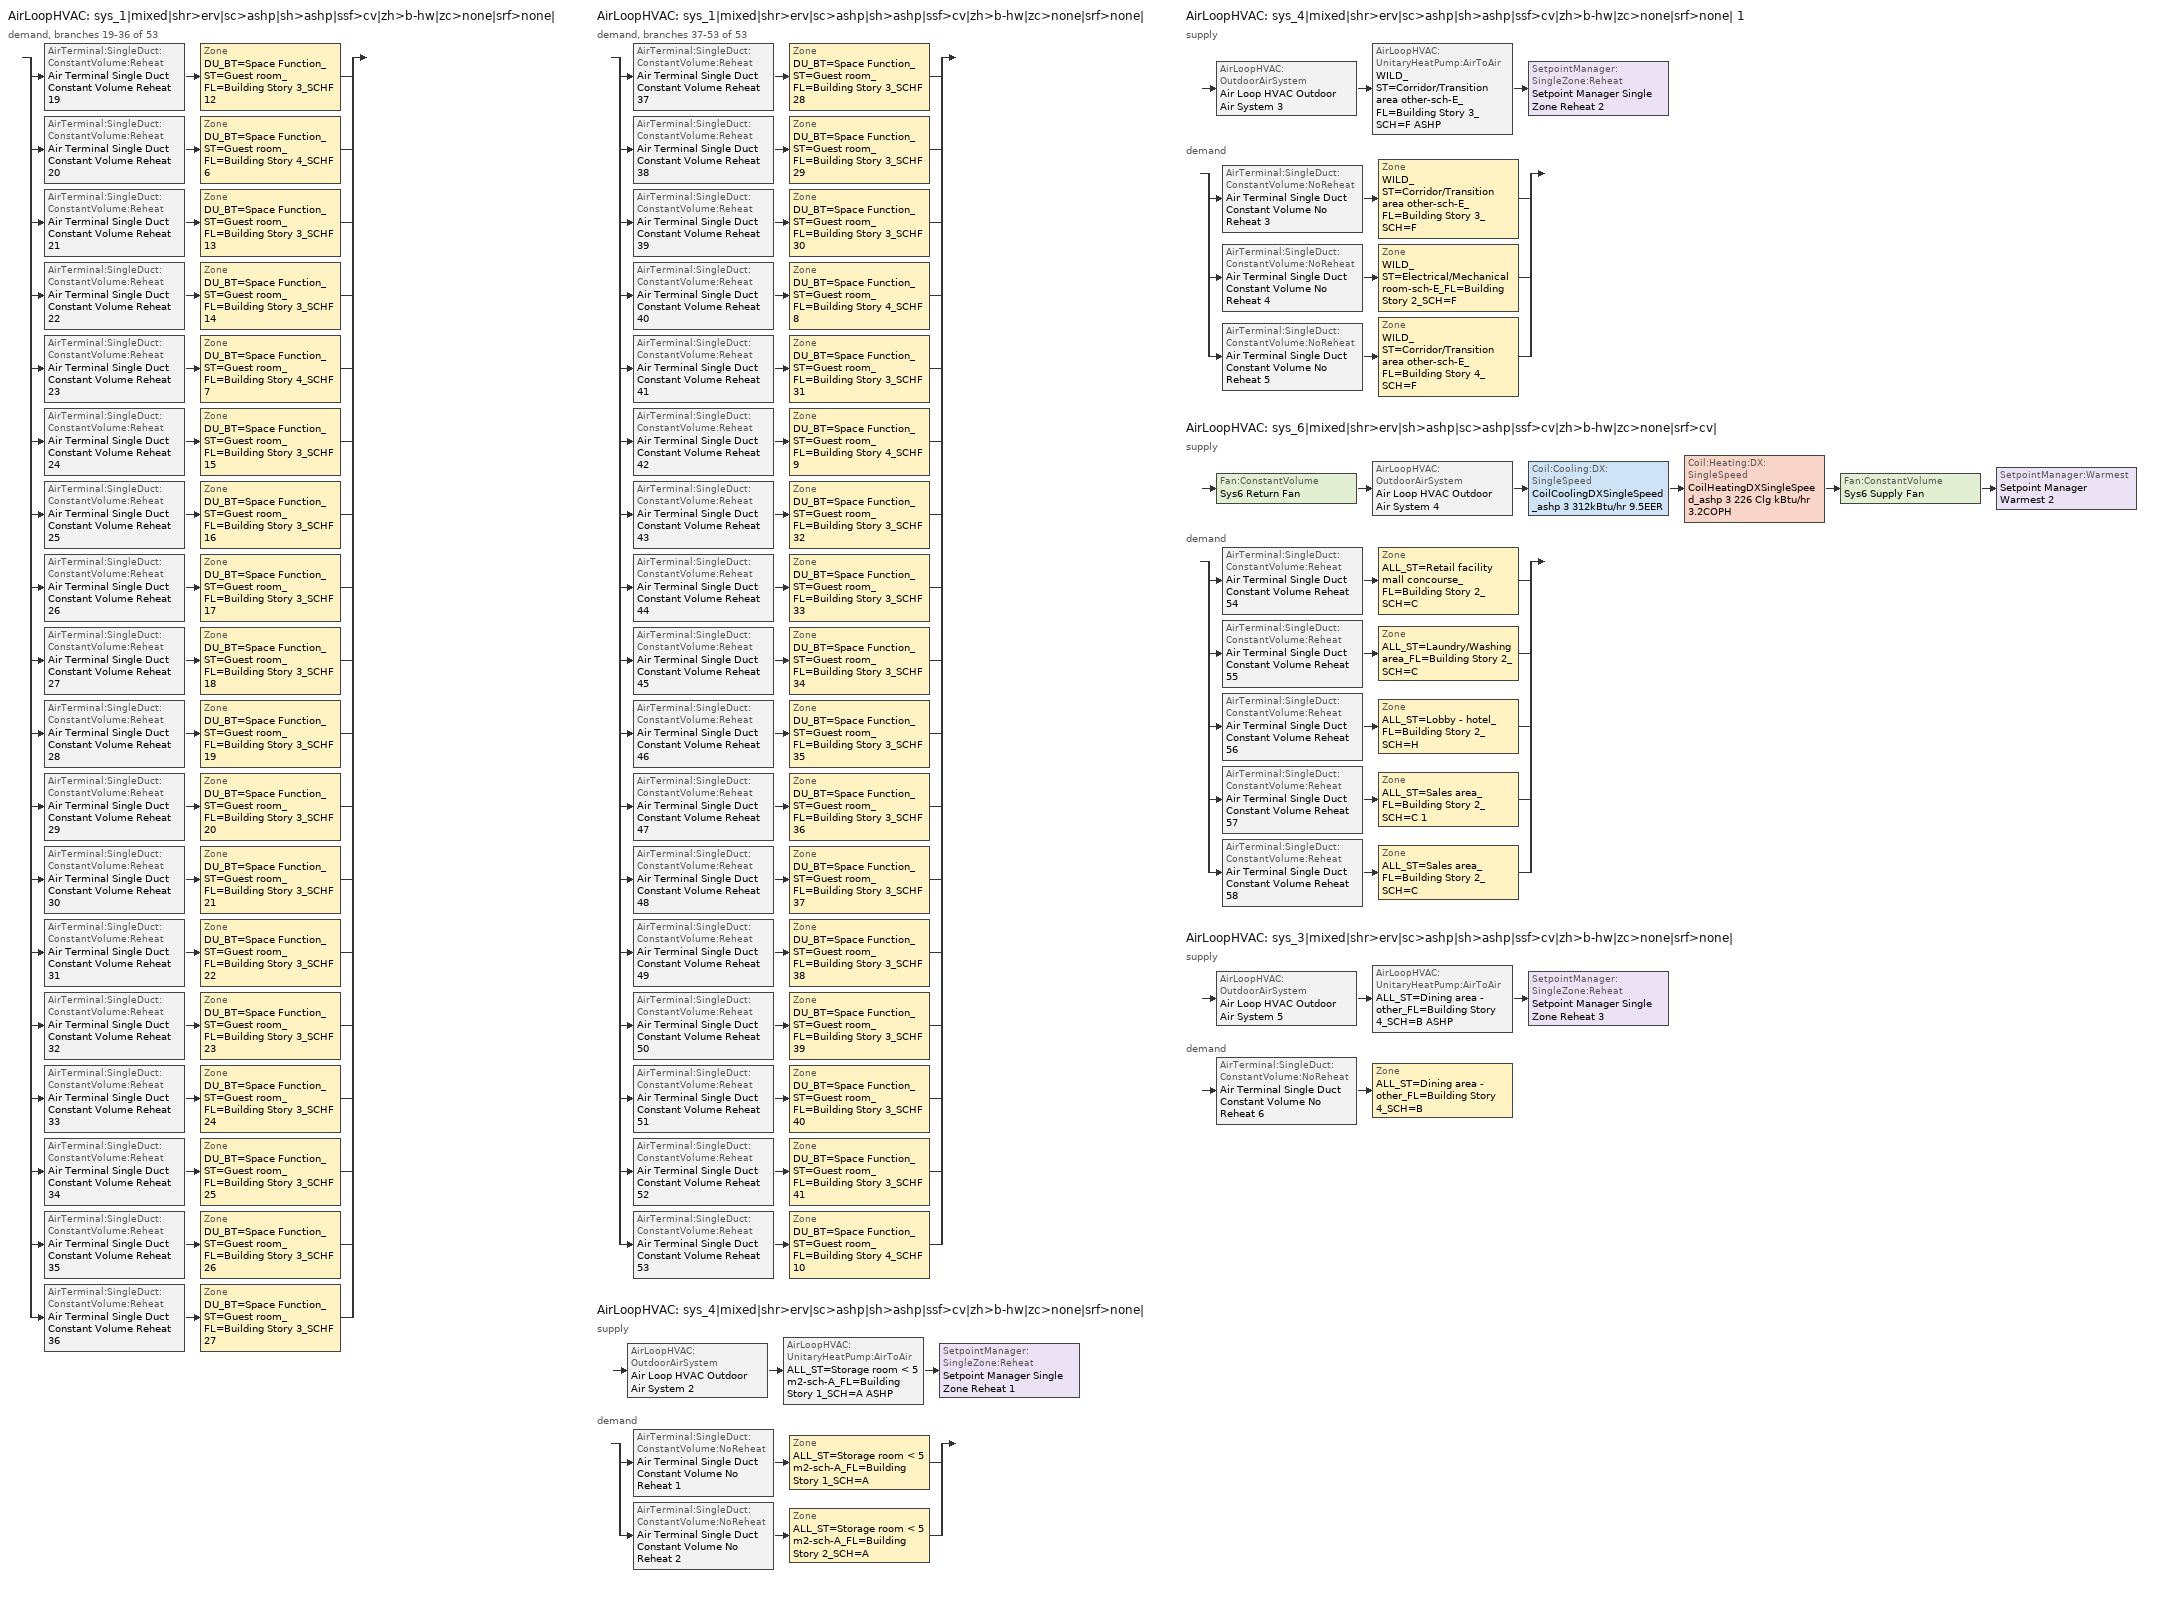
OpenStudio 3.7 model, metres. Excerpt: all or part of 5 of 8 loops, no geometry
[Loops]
AirLoopHVAC 'sys_1|mixed|shr>erv|sc>ashp|sh>ashp|ssf>cv|zh>b-hw|zc>none|srf>none|'
 demand, branches 19-36 of 53: split
  | AirTerminal:SingleDuct:ConstantVolume:Reheat 'Air Terminal Single Duct Constant Volume Reheat 19' > Zone 'DU_BT=Space Function_ST=Guest room_FL=Building Story 3_SCHF 12'
  | AirTerminal:SingleDuct:ConstantVolume:Reheat 'Air Terminal Single Duct Constant Volume Reheat 20' > Zone 'DU_BT=Space Function_ST=Guest room_FL=Building Story 4_SCHF 6'
  | AirTerminal:SingleDuct:ConstantVolume:Reheat 'Air Terminal Single Duct Constant Volume Reheat 21' > Zone 'DU_BT=Space Function_ST=Guest room_FL=Building Story 3_SCHF 13'
  | AirTerminal:SingleDuct:ConstantVolume:Reheat 'Air Terminal Single Duct Constant Volume Reheat 22' > Zone 'DU_BT=Space Function_ST=Guest room_FL=Building Story 3_SCHF 14'
  | AirTerminal:SingleDuct:ConstantVolume:Reheat 'Air Terminal Single Duct Constant Volume Reheat 23' > Zone 'DU_BT=Space Function_ST=Guest room_FL=Building Story 4_SCHF 7'
  | AirTerminal:SingleDuct:ConstantVolume:Reheat 'Air Terminal Single Duct Constant Volume Reheat 24' > Zone 'DU_BT=Space Function_ST=Guest room_FL=Building Story 3_SCHF 15'
  | AirTerminal:SingleDuct:ConstantVolume:Reheat 'Air Terminal Single Duct Constant Volume Reheat 25' > Zone 'DU_BT=Space Function_ST=Guest room_FL=Building Story 3_SCHF 16'
  | AirTerminal:SingleDuct:ConstantVolume:Reheat 'Air Terminal Single Duct Constant Volume Reheat 26' > Zone 'DU_BT=Space Function_ST=Guest room_FL=Building Story 3_SCHF 17'
  | AirTerminal:SingleDuct:ConstantVolume:Reheat 'Air Terminal Single Duct Constant Volume Reheat 27' > Zone 'DU_BT=Space Function_ST=Guest room_FL=Building Story 3_SCHF 18'
  | AirTerminal:SingleDuct:ConstantVolume:Reheat 'Air Terminal Single Duct Constant Volume Reheat 28' > Zone 'DU_BT=Space Function_ST=Guest room_FL=Building Story 3_SCHF 19'
  | AirTerminal:SingleDuct:ConstantVolume:Reheat 'Air Terminal Single Duct Constant Volume Reheat 29' > Zone 'DU_BT=Space Function_ST=Guest room_FL=Building Story 3_SCHF 20'
  | AirTerminal:SingleDuct:ConstantVolume:Reheat 'Air Terminal Single Duct Constant Volume Reheat 30' > Zone 'DU_BT=Space Function_ST=Guest room_FL=Building Story 3_SCHF 21'
  | AirTerminal:SingleDuct:ConstantVolume:Reheat 'Air Terminal Single Duct Constant Volume Reheat 31' > Zone 'DU_BT=Space Function_ST=Guest room_FL=Building Story 3_SCHF 22'
  | AirTerminal:SingleDuct:ConstantVolume:Reheat 'Air Terminal Single Duct Constant Volume Reheat 32' > Zone 'DU_BT=Space Function_ST=Guest room_FL=Building Story 3_SCHF 23'
  | AirTerminal:SingleDuct:ConstantVolume:Reheat 'Air Terminal Single Duct Constant Volume Reheat 33' > Zone 'DU_BT=Space Function_ST=Guest room_FL=Building Story 3_SCHF 24'
  | AirTerminal:SingleDuct:ConstantVolume:Reheat 'Air Terminal Single Duct Constant Volume Reheat 34' > Zone 'DU_BT=Space Function_ST=Guest room_FL=Building Story 3_SCHF 25'
  | AirTerminal:SingleDuct:ConstantVolume:Reheat 'Air Terminal Single Duct Constant Volume Reheat 35' > Zone 'DU_BT=Space Function_ST=Guest room_FL=Building Story 3_SCHF 26'
  | AirTerminal:SingleDuct:ConstantVolume:Reheat 'Air Terminal Single Duct Constant Volume Reheat 36' > Zone 'DU_BT=Space Function_ST=Guest room_FL=Building Story 3_SCHF 27'
AirLoopHVAC 'sys_1|mixed|shr>erv|sc>ashp|sh>ashp|ssf>cv|zh>b-hw|zc>none|srf>none|'
 demand, branches 37-53 of 53: split
  | AirTerminal:SingleDuct:ConstantVolume:Reheat 'Air Terminal Single Duct Constant Volume Reheat 37' > Zone 'DU_BT=Space Function_ST=Guest room_FL=Building Story 3_SCHF 28'
  | AirTerminal:SingleDuct:ConstantVolume:Reheat 'Air Terminal Single Duct Constant Volume Reheat 38' > Zone 'DU_BT=Space Function_ST=Guest room_FL=Building Story 3_SCHF 29'
  | AirTerminal:SingleDuct:ConstantVolume:Reheat 'Air Terminal Single Duct Constant Volume Reheat 39' > Zone 'DU_BT=Space Function_ST=Guest room_FL=Building Story 3_SCHF 30'
  | AirTerminal:SingleDuct:ConstantVolume:Reheat 'Air Terminal Single Duct Constant Volume Reheat 40' > Zone 'DU_BT=Space Function_ST=Guest room_FL=Building Story 4_SCHF 8'
  | AirTerminal:SingleDuct:ConstantVolume:Reheat 'Air Terminal Single Duct Constant Volume Reheat 41' > Zone 'DU_BT=Space Function_ST=Guest room_FL=Building Story 3_SCHF 31'
  | AirTerminal:SingleDuct:ConstantVolume:Reheat 'Air Terminal Single Duct Constant Volume Reheat 42' > Zone 'DU_BT=Space Function_ST=Guest room_FL=Building Story 4_SCHF 9'
  | AirTerminal:SingleDuct:ConstantVolume:Reheat 'Air Terminal Single Duct Constant Volume Reheat 43' > Zone 'DU_BT=Space Function_ST=Guest room_FL=Building Story 3_SCHF 32'
  | AirTerminal:SingleDuct:ConstantVolume:Reheat 'Air Terminal Single Duct Constant Volume Reheat 44' > Zone 'DU_BT=Space Function_ST=Guest room_FL=Building Story 3_SCHF 33'
  | AirTerminal:SingleDuct:ConstantVolume:Reheat 'Air Terminal Single Duct Constant Volume Reheat 45' > Zone 'DU_BT=Space Function_ST=Guest room_FL=Building Story 3_SCHF 34'
  | AirTerminal:SingleDuct:ConstantVolume:Reheat 'Air Terminal Single Duct Constant Volume Reheat 46' > Zone 'DU_BT=Space Function_ST=Guest room_FL=Building Story 3_SCHF 35'
  | AirTerminal:SingleDuct:ConstantVolume:Reheat 'Air Terminal Single Duct Constant Volume Reheat 47' > Zone 'DU_BT=Space Function_ST=Guest room_FL=Building Story 3_SCHF 36'
  | AirTerminal:SingleDuct:ConstantVolume:Reheat 'Air Terminal Single Duct Constant Volume Reheat 48' > Zone 'DU_BT=Space Function_ST=Guest room_FL=Building Story 3_SCHF 37'
  | AirTerminal:SingleDuct:ConstantVolume:Reheat 'Air Terminal Single Duct Constant Volume Reheat 49' > Zone 'DU_BT=Space Function_ST=Guest room_FL=Building Story 3_SCHF 38'
  | AirTerminal:SingleDuct:ConstantVolume:Reheat 'Air Terminal Single Duct Constant Volume Reheat 50' > Zone 'DU_BT=Space Function_ST=Guest room_FL=Building Story 3_SCHF 39'
  | AirTerminal:SingleDuct:ConstantVolume:Reheat 'Air Terminal Single Duct Constant Volume Reheat 51' > Zone 'DU_BT=Space Function_ST=Guest room_FL=Building Story 3_SCHF 40'
  | AirTerminal:SingleDuct:ConstantVolume:Reheat 'Air Terminal Single Duct Constant Volume Reheat 52' > Zone 'DU_BT=Space Function_ST=Guest room_FL=Building Story 3_SCHF 41'
  | AirTerminal:SingleDuct:ConstantVolume:Reheat 'Air Terminal Single Duct Constant Volume Reheat 53' > Zone 'DU_BT=Space Function_ST=Guest room_FL=Building Story 4_SCHF 10'
AirLoopHVAC 'sys_4|mixed|shr>erv|sc>ashp|sh>ashp|ssf>cv|zh>b-hw|zc>none|srf>none|'
 supply: AirLoopHVAC:OutdoorAirSystem 'Air Loop HVAC Outdoor Air System 2' > AirLoopHVAC:UnitaryHeatPump:AirToAir 'ALL_ST=Storage room < 5 m2-sch-A_FL=Building Story 1_SCH=A ASHP' > SetpointManager:SingleZone:Reheat 'Setpoint Manager Single Zone Reheat 1'
 demand: split
  | AirTerminal:SingleDuct:ConstantVolume:NoReheat 'Air Terminal Single Duct Constant Volume No Reheat 1' > Zone 'ALL_ST=Storage room < 5 m2-sch-A_FL=Building Story 1_SCH=A'
  | AirTerminal:SingleDuct:ConstantVolume:NoReheat 'Air Terminal Single Duct Constant Volume No Reheat 2' > Zone 'ALL_ST=Storage room < 5 m2-sch-A_FL=Building Story 2_SCH=A'
AirLoopHVAC 'sys_4|mixed|shr>erv|sc>ashp|sh>ashp|ssf>cv|zh>b-hw|zc>none|srf>none| 1'
 supply: AirLoopHVAC:OutdoorAirSystem 'Air Loop HVAC Outdoor Air System 3' > AirLoopHVAC:UnitaryHeatPump:AirToAir 'WILD_ST=Corridor/Transition area other-sch-E_FL=Building Story 3_SCH=F ASHP' > SetpointManager:SingleZone:Reheat 'Setpoint Manager Single Zone Reheat 2'
 demand: split
  | AirTerminal:SingleDuct:ConstantVolume:NoReheat 'Air Terminal Single Duct Constant Volume No Reheat 3' > Zone 'WILD_ST=Corridor/Transition area other-sch-E_FL=Building Story 3_SCH=F'
  | AirTerminal:SingleDuct:ConstantVolume:NoReheat 'Air Terminal Single Duct Constant Volume No Reheat 4' > Zone 'WILD_ST=Electrical/Mechanical room-sch-E_FL=Building Story 2_SCH=F'
  | AirTerminal:SingleDuct:ConstantVolume:NoReheat 'Air Terminal Single Duct Constant Volume No Reheat 5' > Zone 'WILD_ST=Corridor/Transition area other-sch-E_FL=Building Story 4_SCH=F'
AirLoopHVAC 'sys_6|mixed|shr>erv|sh>ashp|sc>ashp|ssf>cv|zh>b-hw|zc>none|srf>cv|'
 supply: Fan:ConstantVolume 'Sys6 Return Fan' > AirLoopHVAC:OutdoorAirSystem 'Air Loop HVAC Outdoor Air System 4' > Coil:Cooling:DX:SingleSpeed 'CoilCoolingDXSingleSpeed_ashp 3 312kBtu/hr 9.5EER' > Coil:Heating:DX:SingleSpeed 'CoilHeatingDXSingleSpeed_ashp 3 226 Clg kBtu/hr 3.2COPH' > Fan:ConstantVolume 'Sys6 Supply Fan' > SetpointManager:Warmest 'Setpoint Manager Warmest 2'
 demand: split
  | AirTerminal:SingleDuct:ConstantVolume:Reheat 'Air Terminal Single Duct Constant Volume Reheat 54' > Zone 'ALL_ST=Retail facility mall concourse_FL=Building Story 2_SCH=C'
  | AirTerminal:SingleDuct:ConstantVolume:Reheat 'Air Terminal Single Duct Constant Volume Reheat 55' > Zone 'ALL_ST=Laundry/Washing area_FL=Building Story 2_SCH=C'
  | AirTerminal:SingleDuct:ConstantVolume:Reheat 'Air Terminal Single Duct Constant Volume Reheat 56' > Zone 'ALL_ST=Lobby - hotel_FL=Building Story 2_SCH=H'
  | AirTerminal:SingleDuct:ConstantVolume:Reheat 'Air Terminal Single Duct Constant Volume Reheat 57' > Zone 'ALL_ST=Sales area_FL=Building Story 2_SCH=C 1'
  | AirTerminal:SingleDuct:ConstantVolume:Reheat 'Air Terminal Single Duct Constant Volume Reheat 58' > Zone 'ALL_ST=Sales area_FL=Building Story 2_SCH=C'
AirLoopHVAC 'sys_3|mixed|shr>erv|sc>ashp|sh>ashp|ssf>cv|zh>b-hw|zc>none|srf>none|'
 supply: AirLoopHVAC:OutdoorAirSystem 'Air Loop HVAC Outdoor Air System 5' > AirLoopHVAC:UnitaryHeatPump:AirToAir 'ALL_ST=Dining area - other_FL=Building Story 4_SCH=B ASHP' > SetpointManager:SingleZone:Reheat 'Setpoint Manager Single Zone Reheat 3'
 demand: AirTerminal:SingleDuct:ConstantVolume:NoReheat 'Air Terminal Single Duct Constant Volume No Reheat 6' > Zone 'ALL_ST=Dining area - other_FL=Building Story 4_SCH=B'
[Sizing:Zone] Zone Cooling Design Supply Air Temperature Input Method=TemperatureDifference; Zone Cooling Design Supply Air Temperature {C}=14; Zone Cooling Design Supply Air Temperature Difference {deltaC}=11; Zone Heating Design Supply Air Temperature Input Method=TemperatureDifference; Zone Heating Design Supply Air Temperature {C}=40; Zone Heating Design Supply Air Temperature Difference {deltaC}=21; Zone Cooling Design Supply Air Humidity Ratio {kg-H2O/kg-air}=0.0085; Zone Heating Design Supply Air Humidity Ratio {kg-H2O/kg-air}=0.008; Zone Heating Sizing Factor=1.3; Zone Cooling Sizing Factor=1; Cooling Design Air Flow Method=DesignDay; Heating Design Air Flow Method=DesignDay; Account for Dedicated Outdoor Air System=No; Dedicated Outdoor Air System Control Strategy=NeutralSupplyAir; Dedicated Outdoor Air Low Setpoint Temperature for Design {C}=autosize; Dedicated Outdoor Air High Setpoint Temperature for Design {C}=autosize; Zone Load Sizing Method=Sensible Load Only No Latent Load; Zone Latent Cooling Design Supply Air Humidity Ratio Input Method=HumidityRatioDifference; Zone Cooling Design Supply Air Humidity Ratio Difference {kgWater/kgDryAir}=0.005; Zone Latent Heating Design Supply Air Humidity Ratio Input Method=HumidityRatioDifference; Zone Humidification Design Supply Air Humidity Ratio Difference {kgWater/kgDryAir}=0.005
DU_BT=Space Function_ST=Guest room_FL=Building Story 3_SCHF 12; DU_BT=Space Function_ST=Guest room_FL=Building Story 4_SCHF 6; DU_BT=Space Function_ST=Guest room_FL=Building Story 3_SCHF 13; DU_BT=Space Function_ST=Guest room_FL=Building Story 3_SCHF 14; DU_BT=Space Function_ST=Guest room_FL=Building Story 4_SCHF 7; DU_BT=Space Function_ST=Guest room_FL=Building Story 3_SCHF 15; DU_BT=Space Function_ST=Guest room_FL=Building Story 3_SCHF 16; DU_BT=Space Function_ST=Guest room_FL=Building Story 3_SCHF 17; DU_BT=Space Function_ST=Guest room_FL=Building Story 3_SCHF 18; DU_BT=Space Function_ST=Guest room_FL=Building Story 3_SCHF 19; DU_BT=Space Function_ST=Guest room_FL=Building Story 3_SCHF 20; DU_BT=Space Function_ST=Guest room_FL=Building Story 3_SCHF 21; DU_BT=Space Function_ST=Guest room_FL=Building Story 3_SCHF 22; DU_BT=Space Function_ST=Guest room_FL=Building Story 3_SCHF 23; DU_BT=Space Function_ST=Guest room_FL=Building Story 3_SCHF 24; DU_BT=Space Function_ST=Guest room_FL=Building Story 3_SCHF 25; DU_BT=Space Function_ST=Guest room_FL=Building Story 3_SCHF 26; DU_BT=Space Function_ST=Guest room_FL=Building Story 3_SCHF 27; DU_BT=Space Function_ST=Guest room_FL=Building Story 3_SCHF 28; DU_BT=Space Function_ST=Guest room_FL=Building Story 3_SCHF 29; DU_BT=Space Function_ST=Guest room_FL=Building Story 3_SCHF 30; DU_BT=Space Function_ST=Guest room_FL=Building Story 4_SCHF 8; DU_BT=Space Function_ST=Guest room_FL=Building Story 3_SCHF 31; DU_BT=Space Function_ST=Guest room_FL=Building Story 4_SCHF 9; DU_BT=Space Function_ST=Guest room_FL=Building Story 3_SCHF 32; DU_BT=Space Function_ST=Guest room_FL=Building Story 3_SCHF 33; DU_BT=Space Function_ST=Guest room_FL=Building Story 3_SCHF 34; DU_BT=Space Function_ST=Guest room_FL=Building Story 3_SCHF 35; DU_BT=Space Function_ST=Guest room_FL=Building Story 3_SCHF 36; DU_BT=Space Function_ST=Guest room_FL=Building Story 3_SCHF 37; DU_BT=Space Function_ST=Guest room_FL=Building Story 3_SCHF 38; DU_BT=Space Function_ST=Guest room_FL=Building Story 3_SCHF 39; DU_BT=Space Function_ST=Guest room_FL=Building Story 3_SCHF 40; DU_BT=Space Function_ST=Guest room_FL=Building Story 3_SCHF 41; DU_BT=Space Function_ST=Guest room_FL=Building Story 4_SCHF 10; ALL_ST=Sales area_FL=Building Story 2_SCH=C; ALL_ST=Retail facility mall concourse_FL=Building Story 2_SCH=C; ALL_ST=Dining area - other_FL=Building Story 4_SCH=B; ALL_ST=Sales area_FL=Building Story 2_SCH=C 1; ALL_ST=Laundry/Washing area_FL=Building Story 2_SCH=C; ALL_ST=Storage room < 5 m2-sch-A_FL=Building Story 1_SCH=A; ALL_ST=Lobby - hotel_FL=Building Story 2_SCH=H; ALL_ST=Storage room < 5 m2-sch-A_FL=Building Story 2_SCH=A; WILD_ST=Corridor/Transition area other-sch-E_FL=Building Story 3_SCH=F; WILD_ST=Electrical/Mechanical room-sch-E_FL=Building Story 2_SCH=F; WILD_ST=Corridor/Transition area other-sch-E_FL=Building Story 4_SCH=F
[Zone equipment]
DU_BT=Space Function_ST=Guest room_FL=Building Story 3_SCHF 12: Zone HVAC Baseboard Convective Water 19, Air Terminal Single Duct Constant Volume Reheat 19
DU_BT=Space Function_ST=Guest room_FL=Building Story 4_SCHF 6: Zone HVAC Baseboard Convective Water 20, Air Terminal Single Duct Constant Volume Reheat 20
DU_BT=Space Function_ST=Guest room_FL=Building Story 3_SCHF 13: Zone HVAC Baseboard Convective Water 21, Air Terminal Single Duct Constant Volume Reheat 21
DU_BT=Space Function_ST=Guest room_FL=Building Story 3_SCHF 14: Zone HVAC Baseboard Convective Water 22, Air Terminal Single Duct Constant Volume Reheat 22
DU_BT=Space Function_ST=Guest room_FL=Building Story 4_SCHF 7: Zone HVAC Baseboard Convective Water 23, Air Terminal Single Duct Constant Volume Reheat 23
DU_BT=Space Function_ST=Guest room_FL=Building Story 3_SCHF 15: Zone HVAC Baseboard Convective Water 24, Air Terminal Single Duct Constant Volume Reheat 24
DU_BT=Space Function_ST=Guest room_FL=Building Story 3_SCHF 16: Zone HVAC Baseboard Convective Water 25, Air Terminal Single Duct Constant Volume Reheat 25
DU_BT=Space Function_ST=Guest room_FL=Building Story 3_SCHF 17: Zone HVAC Baseboard Convective Water 26, Air Terminal Single Duct Constant Volume Reheat 26
DU_BT=Space Function_ST=Guest room_FL=Building Story 3_SCHF 18: Zone HVAC Baseboard Convective Water 27, Air Terminal Single Duct Constant Volume Reheat 27
DU_BT=Space Function_ST=Guest room_FL=Building Story 3_SCHF 19: Zone HVAC Baseboard Convective Water 28, Air Terminal Single Duct Constant Volume Reheat 28
DU_BT=Space Function_ST=Guest room_FL=Building Story 3_SCHF 20: Zone HVAC Baseboard Convective Water 29, Air Terminal Single Duct Constant Volume Reheat 29
DU_BT=Space Function_ST=Guest room_FL=Building Story 3_SCHF 21: Zone HVAC Baseboard Convective Water 30, Air Terminal Single Duct Constant Volume Reheat 30
DU_BT=Space Function_ST=Guest room_FL=Building Story 3_SCHF 22: Zone HVAC Baseboard Convective Water 31, Air Terminal Single Duct Constant Volume Reheat 31
DU_BT=Space Function_ST=Guest room_FL=Building Story 3_SCHF 23: Zone HVAC Baseboard Convective Water 32, Air Terminal Single Duct Constant Volume Reheat 32
DU_BT=Space Function_ST=Guest room_FL=Building Story 3_SCHF 24: Zone HVAC Baseboard Convective Water 33, Air Terminal Single Duct Constant Volume Reheat 33
DU_BT=Space Function_ST=Guest room_FL=Building Story 3_SCHF 25: Zone HVAC Baseboard Convective Water 34, Air Terminal Single Duct Constant Volume Reheat 34
DU_BT=Space Function_ST=Guest room_FL=Building Story 3_SCHF 26: Zone HVAC Baseboard Convective Water 35, Air Terminal Single Duct Constant Volume Reheat 35
DU_BT=Space Function_ST=Guest room_FL=Building Story 3_SCHF 27: Zone HVAC Baseboard Convective Water 36, Air Terminal Single Duct Constant Volume Reheat 36
DU_BT=Space Function_ST=Guest room_FL=Building Story 3_SCHF 28: Zone HVAC Baseboard Convective Water 37, Air Terminal Single Duct Constant Volume Reheat 37
DU_BT=Space Function_ST=Guest room_FL=Building Story 3_SCHF 29: Zone HVAC Baseboard Convective Water 38, Air Terminal Single Duct Constant Volume Reheat 38
DU_BT=Space Function_ST=Guest room_FL=Building Story 3_SCHF 30: Zone HVAC Baseboard Convective Water 39, Air Terminal Single Duct Constant Volume Reheat 39
DU_BT=Space Function_ST=Guest room_FL=Building Story 4_SCHF 8: Zone HVAC Baseboard Convective Water 40, Air Terminal Single Duct Constant Volume Reheat 40
DU_BT=Space Function_ST=Guest room_FL=Building Story 3_SCHF 31: Zone HVAC Baseboard Convective Water 41, Air Terminal Single Duct Constant Volume Reheat 41
DU_BT=Space Function_ST=Guest room_FL=Building Story 4_SCHF 9: Zone HVAC Baseboard Convective Water 42, Air Terminal Single Duct Constant Volume Reheat 42
DU_BT=Space Function_ST=Guest room_FL=Building Story 3_SCHF 32: Zone HVAC Baseboard Convective Water 43, Air Terminal Single Duct Constant Volume Reheat 43
DU_BT=Space Function_ST=Guest room_FL=Building Story 3_SCHF 33: Zone HVAC Baseboard Convective Water 44, Air Terminal Single Duct Constant Volume Reheat 44
DU_BT=Space Function_ST=Guest room_FL=Building Story 3_SCHF 34: Zone HVAC Baseboard Convective Water 45, Air Terminal Single Duct Constant Volume Reheat 45
DU_BT=Space Function_ST=Guest room_FL=Building Story 3_SCHF 35: Zone HVAC Baseboard Convective Water 46, Air Terminal Single Duct Constant Volume Reheat 46
DU_BT=Space Function_ST=Guest room_FL=Building Story 3_SCHF 36: Zone HVAC Baseboard Convective Water 47, Air Terminal Single Duct Constant Volume Reheat 47
DU_BT=Space Function_ST=Guest room_FL=Building Story 3_SCHF 37: Zone HVAC Baseboard Convective Water 48, Air Terminal Single Duct Constant Volume Reheat 48
DU_BT=Space Function_ST=Guest room_FL=Building Story 3_SCHF 38: Zone HVAC Baseboard Convective Water 49, Air Terminal Single Duct Constant Volume Reheat 49
DU_BT=Space Function_ST=Guest room_FL=Building Story 3_SCHF 39: Zone HVAC Baseboard Convective Water 50, Air Terminal Single Duct Constant Volume Reheat 50
DU_BT=Space Function_ST=Guest room_FL=Building Story 3_SCHF 40: Zone HVAC Baseboard Convective Water 51, Air Terminal Single Duct Constant Volume Reheat 51
DU_BT=Space Function_ST=Guest room_FL=Building Story 3_SCHF 41: Zone HVAC Baseboard Convective Water 52, Air Terminal Single Duct Constant Volume Reheat 52
DU_BT=Space Function_ST=Guest room_FL=Building Story 4_SCHF 10: Zone HVAC Baseboard Convective Water 53, Air Terminal Single Duct Constant Volume Reheat 53
ALL_ST=Sales area_FL=Building Story 2_SCH=C: Zone HVAC Baseboard Convective Water 63, Air Terminal Single Duct Constant Volume Reheat 58
ALL_ST=Retail facility mall concourse_FL=Building Story 2_SCH=C: Zone HVAC Baseboard Convective Water 59, Air Terminal Single Duct Constant Volume Reheat 54
ALL_ST=Dining area - other_FL=Building Story 4_SCH=B: Zone HVAC Baseboard Convective Water 64, Air Terminal Single Duct Constant Volume No Reheat 6
ALL_ST=Sales area_FL=Building Story 2_SCH=C 1: Zone HVAC Baseboard Convective Water 62, Air Terminal Single Duct Constant Volume Reheat 57
ALL_ST=Laundry/Washing area_FL=Building Story 2_SCH=C: Zone HVAC Baseboard Convective Water 60, Air Terminal Single Duct Constant Volume Reheat 55
ALL_ST=Storage room < 5 m2-sch-A_FL=Building Story 1_SCH=A: Zone HVAC Baseboard Convective Water 54, Air Terminal Single Duct Constant Volume No Reheat 1
ALL_ST=Lobby - hotel_FL=Building Story 2_SCH=H: Zone HVAC Baseboard Convective Water 61, Air Terminal Single Duct Constant Volume Reheat 56
ALL_ST=Storage room < 5 m2-sch-A_FL=Building Story 2_SCH=A: Zone HVAC Baseboard Convective Water 55, Air Terminal Single Duct Constant Volume No Reheat 2
WILD_ST=Corridor/Transition area other-sch-E_FL=Building Story 3_SCH=F: Zone HVAC Baseboard Convective Water 56, Air Terminal Single Duct Constant Volume No Reheat 3
WILD_ST=Electrical/Mechanical room-sch-E_FL=Building Story 2_SCH=F: Zone HVAC Baseboard Convective Water 57, Air Terminal Single Duct Constant Volume No Reheat 4
WILD_ST=Corridor/Transition area other-sch-E_FL=Building Story 4_SCH=F: Zone HVAC Baseboard Convective Water 58, Air Terminal Single Duct Constant Volume No Reheat 5
[AirLoopHVAC] Design Supply Air Flow Rate {m3/s}=autosize; Design Return Air Flow Fraction of Supply Air Flow=1
Name | Availability Schedule
sys_4|mixed|shr>erv|sc>ashp|sh>ashp|ssf>cv|zh>b-hw|zc>none|srf>none| | sys_4|mixed|shr>none|sc>ashp|sh>ashp|ssf>cv|zh>b-hw|zc>none|srf>none| Occ Sch
sys_4|mixed|shr>erv|sc>ashp|sh>ashp|ssf>cv|zh>b-hw|zc>none|srf>none| 1 | sys_4|mixed|shr>none|sc>ashp|sh>ashp|ssf>cv|zh>b-hw|zc>none|srf>none| 1 Occ Sch
sys_6|mixed|shr>erv|sh>ashp|sc>ashp|ssf>cv|zh>b-hw|zc>none|srf>cv| | sys_6|mixed|shr>none|sh>ashp|sc>ashp|ssf>cv|zh>b-hw|zc>none|srf>cv| Occ Sch
sys_3|mixed|shr>erv|sc>ashp|sh>ashp|ssf>cv|zh>b-hw|zc>none|srf>none| | sys_3|mixed|shr>none|sc>ashp|sh>ashp|ssf>cv|zh>b-hw|zc>none|srf>none| Occ Sch
[Sizing:System] Design Outdoor Air Flow Rate {m3/s}=Autosize; Preheat Design Temperature {C}=7; Preheat Design Humidity Ratio {kg-H2O/kg-Air}=0.008; Precool Design Humidity Ratio {kg-H2O/kg-Air}=0.008; Central Cooling Design Supply Air Temperature {C}=13; 100% Outdoor Air in Cooling=No; 100% Outdoor Air in Heating=No; Central Cooling Design Supply Air Humidity Ratio {kg-H2O/kg-Air}=0.0085; Zone Maximum Outdoor Air Fraction=1; Cooling Supply Air Flow Rate Per Floor Area {m3/s-m2}=0.00996765; Cooling Fraction of Autosized Cooling Supply Air Flow Rate=1; Cooling Supply Air Flow Rate Per Unit Cooling Capacity {m3/s-W}=3.94755e-05; Heating Supply Air Flow Rate Per Floor Area {m3/s-m2}=0.00996765; Heating Fraction of Autosized Heating Supply Air Flow Rate=1; Heating Fraction of Autosized Cooling Supply Air Flow Rate=1; Heating Supply Air Flow Rate Per Unit Heating Capacity {m3/s-W}=3.15882e-05; Cooling Design Capacity Method=CoolingDesignCapacity; Cooling Design Capacity {W}=autosize; Cooling Design Capacity Per Floor Area {W/m2}=234.7; Fraction of Autosized Cooling Design Capacity=1; Heating Design Capacity Method=HeatingDesignCapacity; Heating Design Capacity {W}=autosize; Heating Design Capacity Per Floor Area {W/m2}=157; Fraction of Autosized Heating Design Capacity=1; Central Cooling Capacity Control Method=OnOff; Occupant Diversity=autosize
Name | Type of Load to Size On | Central Heating Maximum System Air Flow Ratio | Precool Design Temperature {C} | Central Heating Design Supply Air Temperature {C} | Sizing Option | Central Heating Design Supply Air Humidity Ratio {kg-H2O/kg-Air} | Cooling Design Air Flow Method | Cooling Design Air Flow Rate {m3/s} | Heating Design Air Flow Method | Heating Design Air Flow Rate {m3/s} | System Outdoor Air Method
sys_4|mixed|shr>erv|sc>ashp|sh>ashp|ssf>cv|zh>b-hw|zc>none|srf>none|; sys_4|mixed|shr>erv|sc>ashp|sh>ashp|ssf>cv|zh>b-hw|zc>none|srf>none| 1; sys_3|mixed|shr>erv|sc>ashp|sh>ashp|ssf>cv|zh>b-hw|zc>none|srf>none| | Sensible | 1 | 13 | 43 | NonCoincident | 0.008 | DesignDay | 0 | DesignDay | 0 | ZoneSum
sys_6|mixed|shr>erv|sh>ashp|sc>ashp|ssf>cv|zh>b-hw|zc>none|srf>cv| |  | 0.3 | 12.8 | 13.1
[Fan:ConstantVolume] Availability Schedule=Always On Discrete; Fan Total Efficiency=0.39975; Pressure Rise {Pa}=640; Maximum Flow Rate {m3/s}=AutoSize; Motor Efficiency=0.615
Sys6 Supply Fan; Sys6 Return Fan
[Coil:Heating:DX:SingleSpeed] Availability Schedule=Always On Discrete; Rated Air Flow Rate {m3/s}=Autosize; Rated Supply Fan Power Per Volume Flow Rate 2017 {W/(m3/s)}=773.3; Rated Supply Fan Power Per Volume Flow Rate 2023 {W/(m3/s)}=934.4; Total Heating Capacity Function of Temperature Curve=DXHEAT-NECB2011-REF-CAPFT; Total Heating Capacity Function of Flow Fraction Curve=DXHEAT-NECB2011-REF-CAPFFLOW; Energy Input Ratio Function of Temperature Curve=DXHEAT-NECB2011-REF-EIRFT; Energy Input Ratio Function of Flow Fraction Curve=DXHEAT-NECB2011-REF-EIRFFLOW; Part Load Fraction Correlation Curve=DXHEAT-NECB2011-REF-PLFFPLR; Minimum Outdoor Dry-Bulb Temperature for Compressor Operation {C}=-10; Defrost Strategy=Resistive; Defrost Control=Timed; Defrost Time Period Fraction=0.166667; Resistive Defrost Heater Capacity {W}=2000
Name | Rated Total Heating Capacity {W} | Rated COP {W/W}
CoilHeatingDXSingleSpeed_ashp 1 76 Clg kBtu/hr 3.3COPH | 22139.5 | 3.5415
CoilHeatingDXSingleSpeed_ashp 2 146 Clg kBtu/hr 3.2COPH | 42848.1 | 3.46764
CoilHeatingDXSingleSpeed_ashp 3 226 Clg kBtu/hr 3.2COPH | 66158.8 | 3.50531
CoilHeatingDXSingleSpeed_ashp 4 211 Clg kBtu/hr 3.2COPH | 61710.8 | 3.49812
[Coil:Cooling:DX:SingleSpeed] Availability Schedule=Always On Discrete; Rated Total Cooling Capacity {W}=autosize; Rated Sensible Heat Ratio=autosize; Rated Air Flow Rate {m3/s}=autosize; Rated Evaporator Fan Power Per Volume Flow Rate 2017 {W/(m3/s)}=773.3; Rated Evaporator Fan Power Per Volume Flow Rate 2023 {W/(m3/s)}=934.4; Total Cooling Capacity Function of Temperature Curve=DXCOOL-NECB2011-REF-CAPFT; Total Cooling Capacity Function of Flow Fraction Curve=DXCOOL-NECB2011-REF-CAPFFLOW; Energy Input Ratio Function of Temperature Curve=DXCOOL-NECB2011-REF-COOLEIRFT; Energy Input Ratio Function of Flow Fraction Curve=DXCOOL-NECB2011-REF-COOLEIRFFLOW; Part Load Fraction Correlation Curve=DXCOOL-NECB2011-REF-COOLPLFFPLR; Minimum Outdoor Dry-Bulb Temperature for Compressor Operation {C}=-25; Nominal Time for Condensate Removal to Begin {s}=0; Ratio of Initial Moisture Evaporation Rate and Steady State Latent Capacity=0; Maximum Cycling Rate {cycles/hr}=0; Latent Capacity Time Constant {s}=0; Condenser Type=AirCooled; Evaporative Condenser Effectiveness=0.9; Evaporative Condenser Air Flow Rate {m3/s}=autosize; Evaporative Condenser Pump Rated Power Consumption {W}=autosize; Crankcase Heater Capacity {W}=0; Maximum Outdoor Dry-Bulb Temperature for Crankcase Heater Operation {C}=10; Basin Heater Capacity {W/K}=0; Basin Heater Setpoint Temperature {C}=2
Name | Rated COP {W/W}
CoilCoolingDXSingleSpeed_ashp 1 104kBtu/hr 10.8EER | 3.73314
CoilCoolingDXSingleSpeed_ashp 2 202kBtu/hr 10.4EER | 3.59993
CoilCoolingDXSingleSpeed_ashp 3 312kBtu/hr 9.5EER | 3.3002
CoilCoolingDXSingleSpeed_ashp 4 291kBtu/hr 9.3EER | 3.23359
[Controller:OutdoorAir] Minimum Outdoor Air Flow Rate {m3/s}=autosize; Maximum Outdoor Air Flow Rate {m3/s}=Autosize; Economizer Control Type=DifferentialEnthalpy; Economizer Control Action Type=ModulateFlow; Lockout Type=NoLockout; Minimum Limit Type=FixedMinimum; High Humidity Control=No; Heat Recovery Bypass Control Type=BypassWhenOAFlowGreaterThanMinimum; Economizer Operation Staging=InterlockedWithMechanicalCooling
Name | Minimum Outdoor Air Schedule | Controller Mechanical Ventilation
Controller Outdoor Air 2 | sys_4|mixed|shr>none|sc>ashp|sh>ashp|ssf>cv|zh>b-hw|zc>none|srf>none| Occ Sch | Controller Mechanical Ventilation 2
Controller Outdoor Air 3 | sys_4|mixed|shr>none|sc>ashp|sh>ashp|ssf>cv|zh>b-hw|zc>none|srf>none| 1 Occ Sch | Controller Mechanical Ventilation 3
Controller Outdoor Air 4 | sys_6|mixed|shr>none|sh>ashp|sc>ashp|ssf>cv|zh>b-hw|zc>none|srf>cv| Occ Sch | Controller Mechanical Ventilation 4
Controller Outdoor Air 5 | sys_3|mixed|shr>none|sc>ashp|sh>ashp|ssf>cv|zh>b-hw|zc>none|srf>none| Occ Sch | Controller Mechanical Ventilation 5
[Controller:MechanicalVentilation] Availability Schedule=Always On Discrete; System Outdoor Air Method=ZoneSum
Controller Mechanical Ventilation 2; Controller Mechanical Ventilation 3; Controller Mechanical Ventilation 4; Controller Mechanical Ventilation 5
[AirLoopHVAC:OutdoorAirSystem]
Name | Controller
Air Loop HVAC Outdoor Air System 2 | Controller Outdoor Air 2
Air Loop HVAC Outdoor Air System 3 | Controller Outdoor Air 3
Air Loop HVAC Outdoor Air System 4 | Controller Outdoor Air 4
Air Loop HVAC Outdoor Air System 5 | Controller Outdoor Air 5
[SetpointManager:Warmest]
Setpoint Manager Warmest 2: Control Variable=Temperature; Minimum Setpoint Temperature {C}=13; Maximum Setpoint Temperature {C}=24; Strategy=MaximumTemperature; Setpoint Node or NodeList=sys_6|mixed|shr>erv|sh>ashp|sc>ashp|ssf>cv|zh>b-hw|zc>none|srf>cv| Supply Outlet Node
[Coil:Heating:Gas] Availability Schedule=Always On Discrete; Nominal Capacity {W}=AutoSize; On Cycle Parasitic Electric Load {W}=0; Part Load Fraction Correlation Curve=FURNACE-EFFPLR-NECB2011; Off Cycle Parasitic Gas Load {W}=0
Name | Gas Burner Efficiency
Coil Heating Gas 19; Coil Heating Gas 20; Coil Heating Gas 21; Coil Heating Gas 22; Coil Heating Gas 23; Coil Heating Gas 24; Coil Heating Gas 25; Coil Heating Gas 26; Coil Heating Gas 27; Coil Heating Gas 28; Coil Heating Gas 29; Coil Heating Gas 30; Coil Heating Gas 31; Coil Heating Gas 32; Coil Heating Gas 33; Coil Heating Gas 34; Coil Heating Gas 35; Coil Heating Gas 36; Coil Heating Gas 37; Coil Heating Gas 38; Coil Heating Gas 39; Coil Heating Gas 40; Coil Heating Gas 41; Coil Heating Gas 42; Coil Heating Gas 43; Coil Heating Gas 44; Coil Heating Gas 45; Coil Heating Gas 46; Coil Heating Gas 47; Coil Heating Gas 48; Coil Heating Gas 49; Coil Heating Gas 50; Coil Heating Gas 51; Coil Heating Gas 52; Coil Heating Gas 53; Coil Heating Gas 56; Coil Heating Gas 57; Coil Heating Gas 58; Coil Heating Gas 59; Coil Heating Gas 60 | 0.924
Coil Heating Gas 54; Coil Heating Gas 55; Coil Heating Gas 61 | 0.81
[AirTerminal:SingleDuct:ConstantVolume:Reheat] Availability Schedule=Always On Discrete; Maximum Air Flow Rate {m3/s}=autosize; Maximum Hot Water or Steam Flow Rate {m3/s}=autosize; Minimum Hot Water or Steam Flow Rate {m3/s}=0; Convergence Tolerance=0.001; Maximum Reheat Air Temperature {C}=35
Name | Reheat Coil
Air Terminal Single Duct Constant Volume Reheat 19 | Coil Heating Gas 19
Air Terminal Single Duct Constant Volume Reheat 20 | Coil Heating Gas 20
Air Terminal Single Duct Constant Volume Reheat 21 | Coil Heating Gas 21
Air Terminal Single Duct Constant Volume Reheat 22 | Coil Heating Gas 22
Air Terminal Single Duct Constant Volume Reheat 23 | Coil Heating Gas 23
Air Terminal Single Duct Constant Volume Reheat 24 | Coil Heating Gas 24
Air Terminal Single Duct Constant Volume Reheat 25 | Coil Heating Gas 25
Air Terminal Single Duct Constant Volume Reheat 26 | Coil Heating Gas 26
Air Terminal Single Duct Constant Volume Reheat 27 | Coil Heating Gas 27
Air Terminal Single Duct Constant Volume Reheat 28 | Coil Heating Gas 28
Air Terminal Single Duct Constant Volume Reheat 29 | Coil Heating Gas 29
Air Terminal Single Duct Constant Volume Reheat 30 | Coil Heating Gas 30
Air Terminal Single Duct Constant Volume Reheat 31 | Coil Heating Gas 31
Air Terminal Single Duct Constant Volume Reheat 32 | Coil Heating Gas 32
Air Terminal Single Duct Constant Volume Reheat 33 | Coil Heating Gas 33
Air Terminal Single Duct Constant Volume Reheat 34 | Coil Heating Gas 34
Air Terminal Single Duct Constant Volume Reheat 35 | Coil Heating Gas 35
Air Terminal Single Duct Constant Volume Reheat 36 | Coil Heating Gas 36
Air Terminal Single Duct Constant Volume Reheat 37 | Coil Heating Gas 37
Air Terminal Single Duct Constant Volume Reheat 38 | Coil Heating Gas 38
Air Terminal Single Duct Constant Volume Reheat 39 | Coil Heating Gas 39
Air Terminal Single Duct Constant Volume Reheat 40 | Coil Heating Gas 40
Air Terminal Single Duct Constant Volume Reheat 41 | Coil Heating Gas 41
Air Terminal Single Duct Constant Volume Reheat 42 | Coil Heating Gas 42
Air Terminal Single Duct Constant Volume Reheat 43 | Coil Heating Gas 43
Air Terminal Single Duct Constant Volume Reheat 44 | Coil Heating Gas 44
Air Terminal Single Duct Constant Volume Reheat 45 | Coil Heating Gas 45
Air Terminal Single Duct Constant Volume Reheat 46 | Coil Heating Gas 46
Air Terminal Single Duct Constant Volume Reheat 47 | Coil Heating Gas 47
Air Terminal Single Duct Constant Volume Reheat 48 | Coil Heating Gas 48
Air Terminal Single Duct Constant Volume Reheat 49 | Coil Heating Gas 49
Air Terminal Single Duct Constant Volume Reheat 50 | Coil Heating Gas 50
Air Terminal Single Duct Constant Volume Reheat 51 | Coil Heating Gas 51
Air Terminal Single Duct Constant Volume Reheat 52 | Coil Heating Gas 52
Air Terminal Single Duct Constant Volume Reheat 53 | Coil Heating Gas 53
Air Terminal Single Duct Constant Volume Reheat 54 | Coil Heating Gas 56
Air Terminal Single Duct Constant Volume Reheat 55 | Coil Heating Gas 57
Air Terminal Single Duct Constant Volume Reheat 56 | Coil Heating Gas 58
Air Terminal Single Duct Constant Volume Reheat 57 | Coil Heating Gas 59
Air Terminal Single Duct Constant Volume Reheat 58 | Coil Heating Gas 60
[Fan:OnOff] Availability Schedule=Always On Discrete; Fan Total Efficiency=0.39975; Maximum Flow Rate {m3/s}=autosize; Motor Efficiency=0.615; Motor In Airstream Fraction=1
Name | Pressure Rise {Pa} | Fan Power Ratio Function of Speed Ratio Curve | Fan Efficiency Ratio Function of Speed Ratio Curve
Fan On Off 1 | 622.722 | Fan On Off Power Curve | Fan On Off Efficiency Curve
Fan On Off 2 | 1110.94 | Fan On Off Power Curve 1 | Fan On Off Efficiency Curve 1
Fan On Off 3 | 1110.94 | Fan On Off Power Curve 2 | Fan On Off Efficiency Curve 2
[AirLoopHVAC:UnitaryHeatPump:AirToAir] Availability Schedule=Always On Discrete; Supply Air Flow Rate During Cooling Operation {m3/s}=Autosize; Supply Air Flow Rate During Heating Operation {m3/s}=Autosize; Maximum Supply Air Temperature from Supplemental Heater {C}=Autosize
Name | Controlling Zone or Thermostat Location | Supply Air Fan | Heating Coil | Cooling Coil | Supplemental Heating Coil | Supply Air Fan Operating Mode Schedule
ALL_ST=Storage room < 5 m2-sch-A_FL=Building Story 1_SCH=A ASHP | ALL_ST=Storage room < 5 m2-sch-A_FL=Building Story 1_SCH=A | Fan On Off 1 | CoilHeatingDXSingleSpeed_ashp 1 76 Clg kBtu/hr 3.3COPH | CoilCoolingDXSingleSpeed_ashp 1 104kBtu/hr 10.8EER | Coil Heating Gas 54 | sys_4|mixed|shr>none|sc>ashp|sh>ashp|ssf>cv|zh>b-hw|zc>none|srf>none| Occ Sch
WILD_ST=Corridor/Transition area other-sch-E_FL=Building Story 3_SCH=F ASHP | WILD_ST=Corridor/Transition area other-sch-E_FL=Building Story 3_SCH=F | Fan On Off 2 | CoilHeatingDXSingleSpeed_ashp 2 146 Clg kBtu/hr 3.2COPH | CoilCoolingDXSingleSpeed_ashp 2 202kBtu/hr 10.4EER | Coil Heating Gas 55 | sys_4|mixed|shr>none|sc>ashp|sh>ashp|ssf>cv|zh>b-hw|zc>none|srf>none| 1 Occ Sch
ALL_ST=Dining area - other_FL=Building Story 4_SCH=B ASHP | ALL_ST=Dining area - other_FL=Building Story 4_SCH=B | Fan On Off 3 | CoilHeatingDXSingleSpeed_ashp 4 211 Clg kBtu/hr 3.2COPH | CoilCoolingDXSingleSpeed_ashp 4 291kBtu/hr 9.3EER | Coil Heating Gas 61 | sys_3|mixed|shr>none|sc>ashp|sh>ashp|ssf>cv|zh>b-hw|zc>none|srf>none| Occ Sch
[SetpointManager:SingleZone:Reheat] Minimum Supply Air Temperature {C}=13; Maximum Supply Air Temperature {C}=43
Name | Control Zone | Setpoint Node or NodeList
Setpoint Manager Single Zone Reheat 1 | ALL_ST=Storage room < 5 m2-sch-A_FL=Building Story 1_SCH=A | sys_4|mixed|shr>erv|sc>ashp|sh>ashp|ssf>cv|zh>b-hw|zc>none|srf>none| Supply Outlet Node
Setpoint Manager Single Zone Reheat 2 | WILD_ST=Corridor/Transition area other-sch-E_FL=Building Story 3_SCH=F | sys_4|mixed|shr>erv|sc>ashp|sh>ashp|ssf>cv|zh>b-hw|zc>none|srf>none| 1 Supply Outlet Node
Setpoint Manager Single Zone Reheat 3 | ALL_ST=Dining area - other_FL=Building Story 4_SCH=B | sys_3|mixed|shr>erv|sc>ashp|sh>ashp|ssf>cv|zh>b-hw|zc>none|srf>none| Supply Outlet Node
[AirTerminal:SingleDuct:ConstantVolume:NoReheat] Availability Schedule=Always On Discrete; Maximum Air Flow Rate {m3/s}=AutoSize
Air Terminal Single Duct Constant Volume No Reheat 1; Air Terminal Single Duct Constant Volume No Reheat 2; Air Terminal Single Duct Constant Volume No Reheat 3; Air Terminal Single Duct Constant Volume No Reheat 4; Air Terminal Single Duct Constant Volume No Reheat 5; Air Terminal Single Duct Constant Volume No Reheat 6
[Schedule:Ruleset]
Name | Default Day Schedule | Summer Design Day Schedule | Winter Design Day Schedule
sys_3|mixed|shr>none|sc>ashp|sh>ashp|ssf>cv|zh>b-hw|zc>none|srf>none| Occ Sch | sys_3|mixed|shr>none|sc>ashp|sh>ashp|ssf>cv|zh>b-hw|zc>none|srf>none| Occ Sch Default | sys_3|mixed|shr>none|sc>ashp|sh>ashp|ssf>cv|zh>b-hw|zc>none|srf>none| Occ Sch Summer Design Day | sys_3|mixed|shr>none|sc>ashp|sh>ashp|ssf>cv|zh>b-hw|zc>none|srf>none| Occ Sch Winter Design Day
sys_4|mixed|shr>none|sc>ashp|sh>ashp|ssf>cv|zh>b-hw|zc>none|srf>none| Occ Sch | sys_4|mixed|shr>none|sc>ashp|sh>ashp|ssf>cv|zh>b-hw|zc>none|srf>none| Occ Sch Default | sys_4|mixed|shr>none|sc>ashp|sh>ashp|ssf>cv|zh>b-hw|zc>none|srf>none| Occ Sch Summer Design Day | sys_4|mixed|shr>none|sc>ashp|sh>ashp|ssf>cv|zh>b-hw|zc>none|srf>none| Occ Sch Winter Design Day
sys_4|mixed|shr>none|sc>ashp|sh>ashp|ssf>cv|zh>b-hw|zc>none|srf>none| 1 Occ Sch | sys_4|mixed|shr>none|sc>ashp|sh>ashp|ssf>cv|zh>b-hw|zc>none|srf>none| 1 Occ Sch Default | sys_4|mixed|shr>none|sc>ashp|sh>ashp|ssf>cv|zh>b-hw|zc>none|srf>none| 1 Occ Sch Summer Design Day | sys_4|mixed|shr>none|sc>ashp|sh>ashp|ssf>cv|zh>b-hw|zc>none|srf>none| 1 Occ Sch Winter Design Day
sys_6|mixed|shr>none|sh>ashp|sc>ashp|ssf>cv|zh>b-hw|zc>none|srf>cv| Occ Sch | sys_6|mixed|shr>none|sh>ashp|sc>ashp|ssf>cv|zh>b-hw|zc>none|srf>cv| Occ Sch Default | sys_6|mixed|shr>none|sh>ashp|sc>ashp|ssf>cv|zh>b-hw|zc>none|srf>cv| Occ Sch Summer Design Day | sys_6|mixed|shr>none|sh>ashp|sc>ashp|ssf>cv|zh>b-hw|zc>none|srf>cv| Occ Sch Winter Design Day
[Schedule:Day]
sys_3|mixed|shr>none|sc>ashp|sh>ashp|ssf>cv|zh>b-hw|zc>none|srf>none| Occ Sch Default: 1, 0, 1, 10, 0, 0, 24, 0, 1
sys_3|mixed|shr>none|sc>ashp|sh>ashp|ssf>cv|zh>b-hw|zc>none|srf>none| Occ Sch Winter Design Day; sys_3|mixed|shr>none|sc>ashp|sh>ashp|ssf>cv|zh>b-hw|zc>none|srf>none| Occ Sch Summer Design Day; sys_4|mixed|shr>none|sc>ashp|sh>ashp|ssf>cv|zh>b-hw|zc>none|srf>none| Occ Sch Winter Design Day; sys_4|mixed|shr>none|sc>ashp|sh>ashp|ssf>cv|zh>b-hw|zc>none|srf>none| Occ Sch Summer Design Day; sys_4|mixed|shr>none|sc>ashp|sh>ashp|ssf>cv|zh>b-hw|zc>none|srf>none| 1 Occ Sch Winter Design Day; sys_4|mixed|shr>none|sc>ashp|sh>ashp|ssf>cv|zh>b-hw|zc>none|srf>none| 1 Occ Sch Summer Design Day; sys_6|mixed|shr>none|sh>ashp|sc>ashp|ssf>cv|zh>b-hw|zc>none|srf>cv| Occ Sch Default; sys_6|mixed|shr>none|sh>ashp|sc>ashp|ssf>cv|zh>b-hw|zc>none|srf>cv| Occ Sch Winter Design Day; sys_6|mixed|shr>none|sh>ashp|sc>ashp|ssf>cv|zh>b-hw|zc>none|srf>cv| Occ Sch Summer Design Day: 24, 0, 1
Schedule Day 190: 1, 0, 0, 2, 0, 1, 11, 0, 0, 23, 0, 1, 24, 0, 0
Schedule Day 191: 2, 0, 1, 10, 0, 0, 24, 0, 1
sys_4|mixed|shr>none|sc>ashp|sh>ashp|ssf>cv|zh>b-hw|zc>none|srf>none| Occ Sch Default: 8, 0, 0, 19, 0, 1, 24, 0, 0
Schedule Day 194: 24, 0, 0
sys_4|mixed|shr>none|sc>ashp|sh>ashp|ssf>cv|zh>b-hw|zc>none|srf>none| 1 Occ Sch Default: 10, 0, 1, 16, 0, 0, 24, 0, 1
[Schedule:Rule] Date Specification Type=DateRange; Start Month=1; End Month=12
Name | Schedule Ruleset | Rule Order | Day Schedule | Apply Sunday | Start Day | End Day | Apply Saturday
Schedule Rule 110 | sys_3|mixed|shr>none|sc>ashp|sh>ashp|ssf>cv|zh>b-hw|zc>none|srf>none| Occ Sch | 1 | Schedule Day 190 | Yes | 1 | 31
Schedule Rule 111 | sys_3|mixed|shr>none|sc>ashp|sh>ashp|ssf>cv|zh>b-hw|zc>none|srf>none| Occ Sch | 0 | Schedule Day 191 |  | 7 | 30 | Yes
Schedule Rule 114 | sys_4|mixed|shr>none|sc>ashp|sh>ashp|ssf>cv|zh>b-hw|zc>none|srf>none| Occ Sch | 0 | Schedule Day 194 | Yes | 1 | 31 | Yes
[Schedule:Constant]
Always On Discrete: Value=1
[Curve:Cubic]
Name | Coefficient1 Constant | Coefficient2 x | Coefficient3 x**2 | Coefficient4 x**3 | Minimum Value of x | Maximum Value of x
Fan On Off Efficiency Curve; Fan On Off Efficiency Curve 1; Fan On Off Efficiency Curve 2 | 1 | 0 | 0 | 0 | 0 | 1
DXHEAT-NECB2011-REF-CAPFT | 0.729009 | 0.0319275 | 0.000136404 | -8.748e-06 | -20 | 20
DXHEAT-NECB2011-REF-CAPFFLOW | 0.84 | 0.16 | 0 | 0 | 0.5 | 1.5
DXHEAT-NECB2011-REF-EIRFT | 1.2183 | -0.03612 | 0.00142 | -2.68e-05 | -20 | 20
DXHEAT-NECB2011-REF-PLFFPLR | 0.3696 | 2.3362 | -2.9577 | 1.2596 | 0.7 | 1
DXCOOL-NECB2011-REF-COOLPLFFPLR | 0.0277 | 4.9151 | -8.184 | 4.2702 | 0.7 | 1
FURNACE-EFFPLR-NECB2011 | 0.722 | 0.8211 | -1.0396 | 0.5 | 0 | 1
[Curve:Quadratic]
Name | Coefficient1 Constant | Coefficient2 x | Coefficient3 x**2 | Minimum Value of x | Maximum Value of x
DXHEAT-NECB2011-REF-EIRFFLOW | 1.3824 | -0.4336 | 0.0512 | 0 | 1
DXCOOL-NECB2011-REF-CAPFFLOW | 0.8 | 0.2 | 0 | 0.5 | 1.5
DXCOOL-NECB2011-REF-COOLEIRFFLOW | 1.1552 | -0.1808 | 0.0256 | 0.5 | 1.5
[Curve:Biquadratic] Minimum Value of x=13; Maximum Value of x=24; Minimum Value of y=24; Maximum Value of y=46
Name | Coefficient1 Constant | Coefficient2 x | Coefficient3 x**2 | Coefficient4 y | Coefficient5 y**2 | Coefficient6 x*y
DXCOOL-NECB2011-REF-CAPFT | 0.867905 | 0.0142459 | 0.00055436 | -0.0075575 | 3.3e-05 | -0.0001918
DXCOOL-NECB2011-REF-COOLEIRFT | 0.114171 | 0.0281822 | -0.0004199 | 0.0214108 | 0.000161028 | -0.000679104
[Curve:Exponent] Coefficient1 Constant=1; Coefficient2 Constant=0; Coefficient3 Constant=0; Minimum Value of x=0; Maximum Value of x=1
Fan On Off Power Curve; Fan On Off Power Curve 1; Fan On Off Power Curve 2
